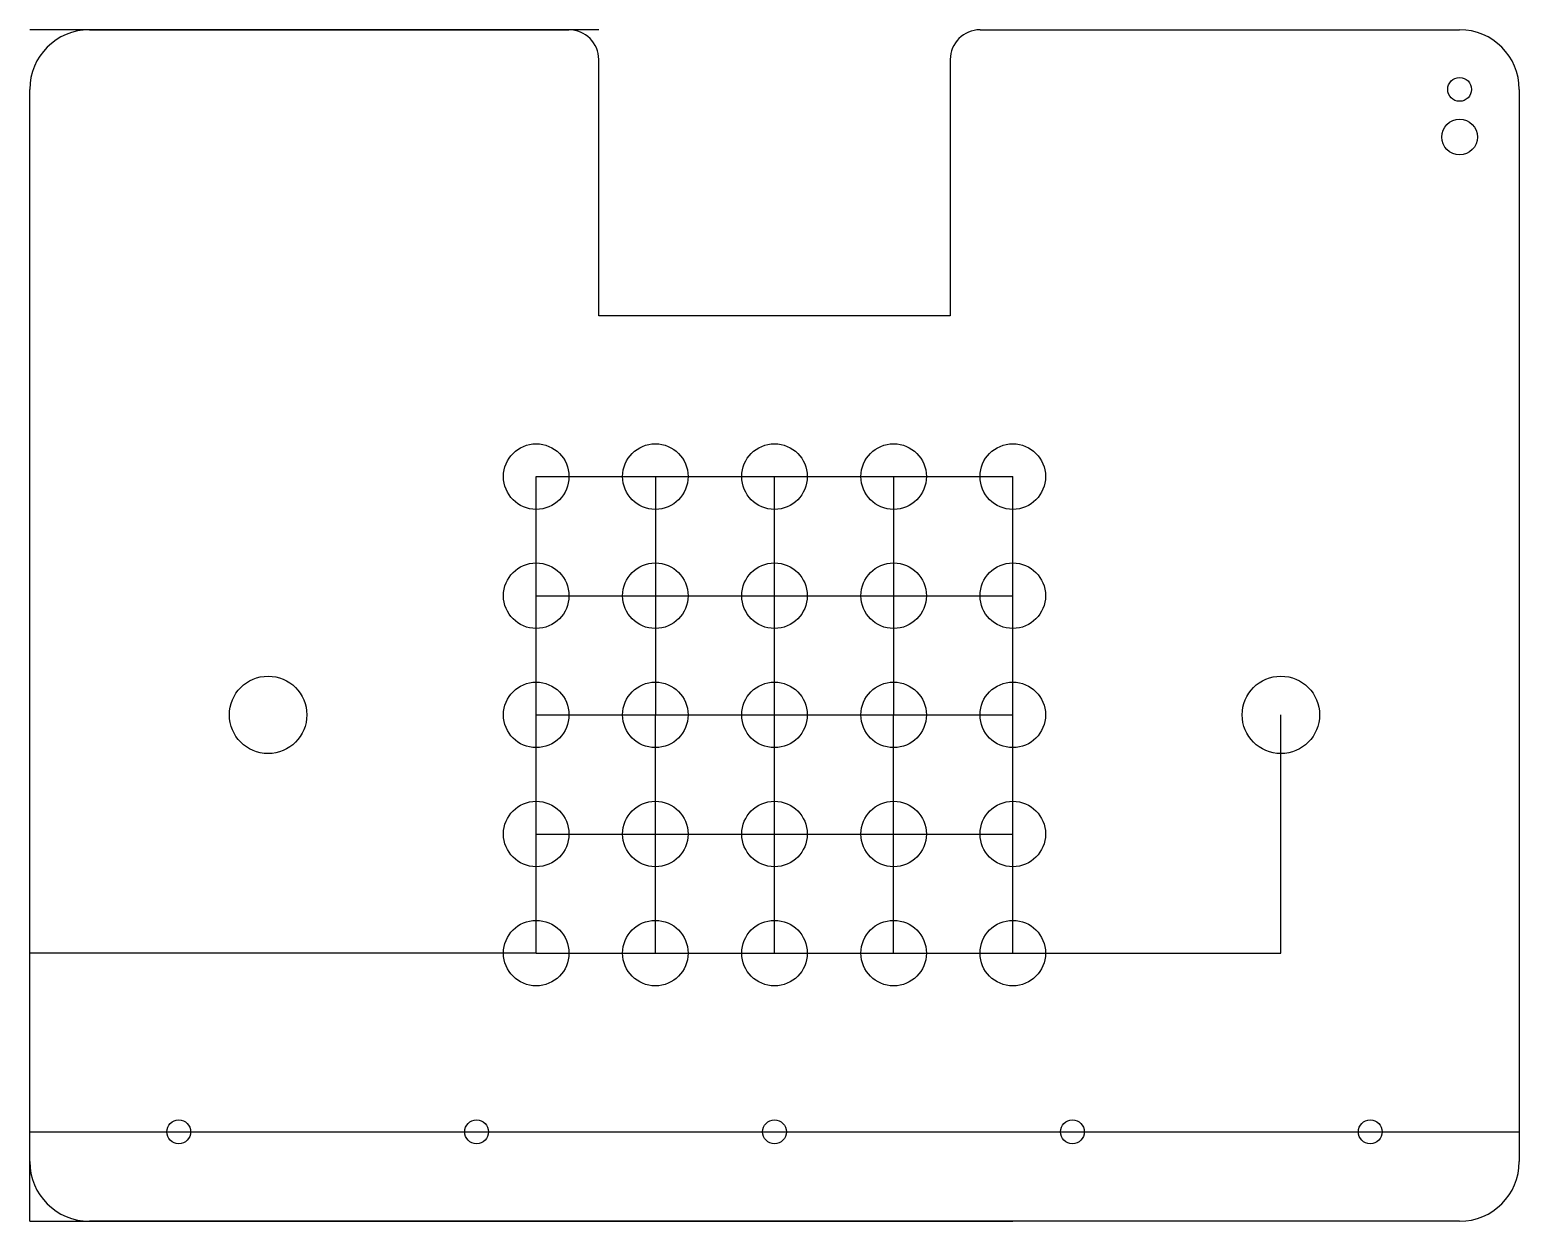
# Model space of a CAD drawing. Header units: millimetres. Extents: x 0 to 250, y -200 to 0.
import ezdxf

# ---------------------------------------------------------------- set-up
doc = ezdxf.new("R2010")
doc.units = ezdxf.units.MM
doc.layers.get('0').update_dxf_attribs({"linetype": 'CONTINUOUS'})

msp = doc.modelspace()

# ---------------------------------------------------------------- linework, layer by layer
for p, q in [((95.5, 0), (0, 0)), ((10, 0), (90.5, 0)), ((159.5, 0), (240, 0)), ((95.5, -48), (95.5, -5)), ((154.5, -5), (154.5, -48)), ((0, -200), (0, -10)), ((250, -10), (250, -190)), ((154.5, -48), (95.5, -48)), ((85, -75), (105, -75)), ((85, -95), (85, -75)), ((105, -75), (125, -75)), ((105, -75), (105, -95)), ((125, -75), (145, -75)), ((125, -95), (125, -75)), ((145, -75), (165, -75)), ((145, -75), (145, -95)), ((165, -95), (165, -75)), ((85, -95), (105, -95)), ((85, -115), (85, -95)), ((105, -95), (125, -95)), ((105, -95), (105, -115)), ((125, -95), (145, -95)), ((125, -115), (125, -95)), ((145, -95), (165, -95)), ((145, -95), (145, -115)), ((165, -115), (165, -95)), ((85, -115), (105, -115)), ((85, -135), (85, -115)), ((105, -115), (125, -115)), ((105, -135), (105, -115)), ((125, -115), (145, -115)), ((125, -135), (125, -115)), ((145, -115), (165, -115)), ((145, -135), (145, -115)), ((165, -135), (165, -115)), ((210, -155), (210, -115)), ((85, -135), (105, -135)), ((85, -155), (85, -135)), ((105, -135), (125, -135)), ((105, -155), (105, -135)), ((125, -135), (145, -135)), ((125, -155), (125, -135)), ((145, -135), (165, -135)), ((145, -155), (145, -135)), ((165, -155), (165, -135)), ((0, -200), (0, -155)), ((85, -155), (0, -155)), ((85, -155), (105, -155)), ((105, -155), (125, -155)), ((125, -155), (145, -155)), ((145, -155), (165, -155)), ((165, -155), (210, -155)), ((0, -190), (0, -185)), ((0, -185), (250, -185)), ((0, -200), (85, -200)), ((240, -200), (10, -200)), ((85, -200), (105, -200)), ((105, -200), (125, -200)), ((125, -200), (145, -200)), ((145, -200), (165, -200))]:
    msp.add_line(p, q)
for centre, radius in [((240, -10), 2), ((240, -18), 3), ((85, -75), 5.5), ((105, -75), 5.5), ((125, -75), 5.5), ((145, -75), 5.5), ((165, -75), 5.5), ((85, -95), 5.5), ((105, -95), 5.5), ((125, -95), 5.5), ((145, -95), 5.5), ((165, -95), 5.5), ((40, -115), 6.5), ((85, -115), 5.5), ((105, -115), 5.5), ((125, -115), 5.5), ((145, -115), 5.5), ((165, -115), 5.5), ((210, -115), 6.5), ((85, -135), 5.5), ((105, -135), 5.5), ((125, -135), 5.5), ((145, -135), 5.5), ((165, -135), 5.5), ((85, -155), 5.5), ((105, -155), 5.5), ((125, -155), 5.5), ((145, -155), 5.5), ((165, -155), 5.5), ((25, -185), 2), ((75, -185), 2), ((125, -185), 2), ((175, -185), 2), ((225, -185), 2)]:
    msp.add_circle(centre, radius)
for centre, radius, start, end in [((10, -10), 10, 90, 180), ((159.5, -5), 5, 90, 180), ((240, -10), 10, 0, 90), ((90.5, -5), 5, 0, 90), ((10, -190), 10, 180, 270), ((240, -190), 10, 270, 360)]:
    msp.add_arc(centre, radius, start, end)

doc.saveas('drawing.dxf')
